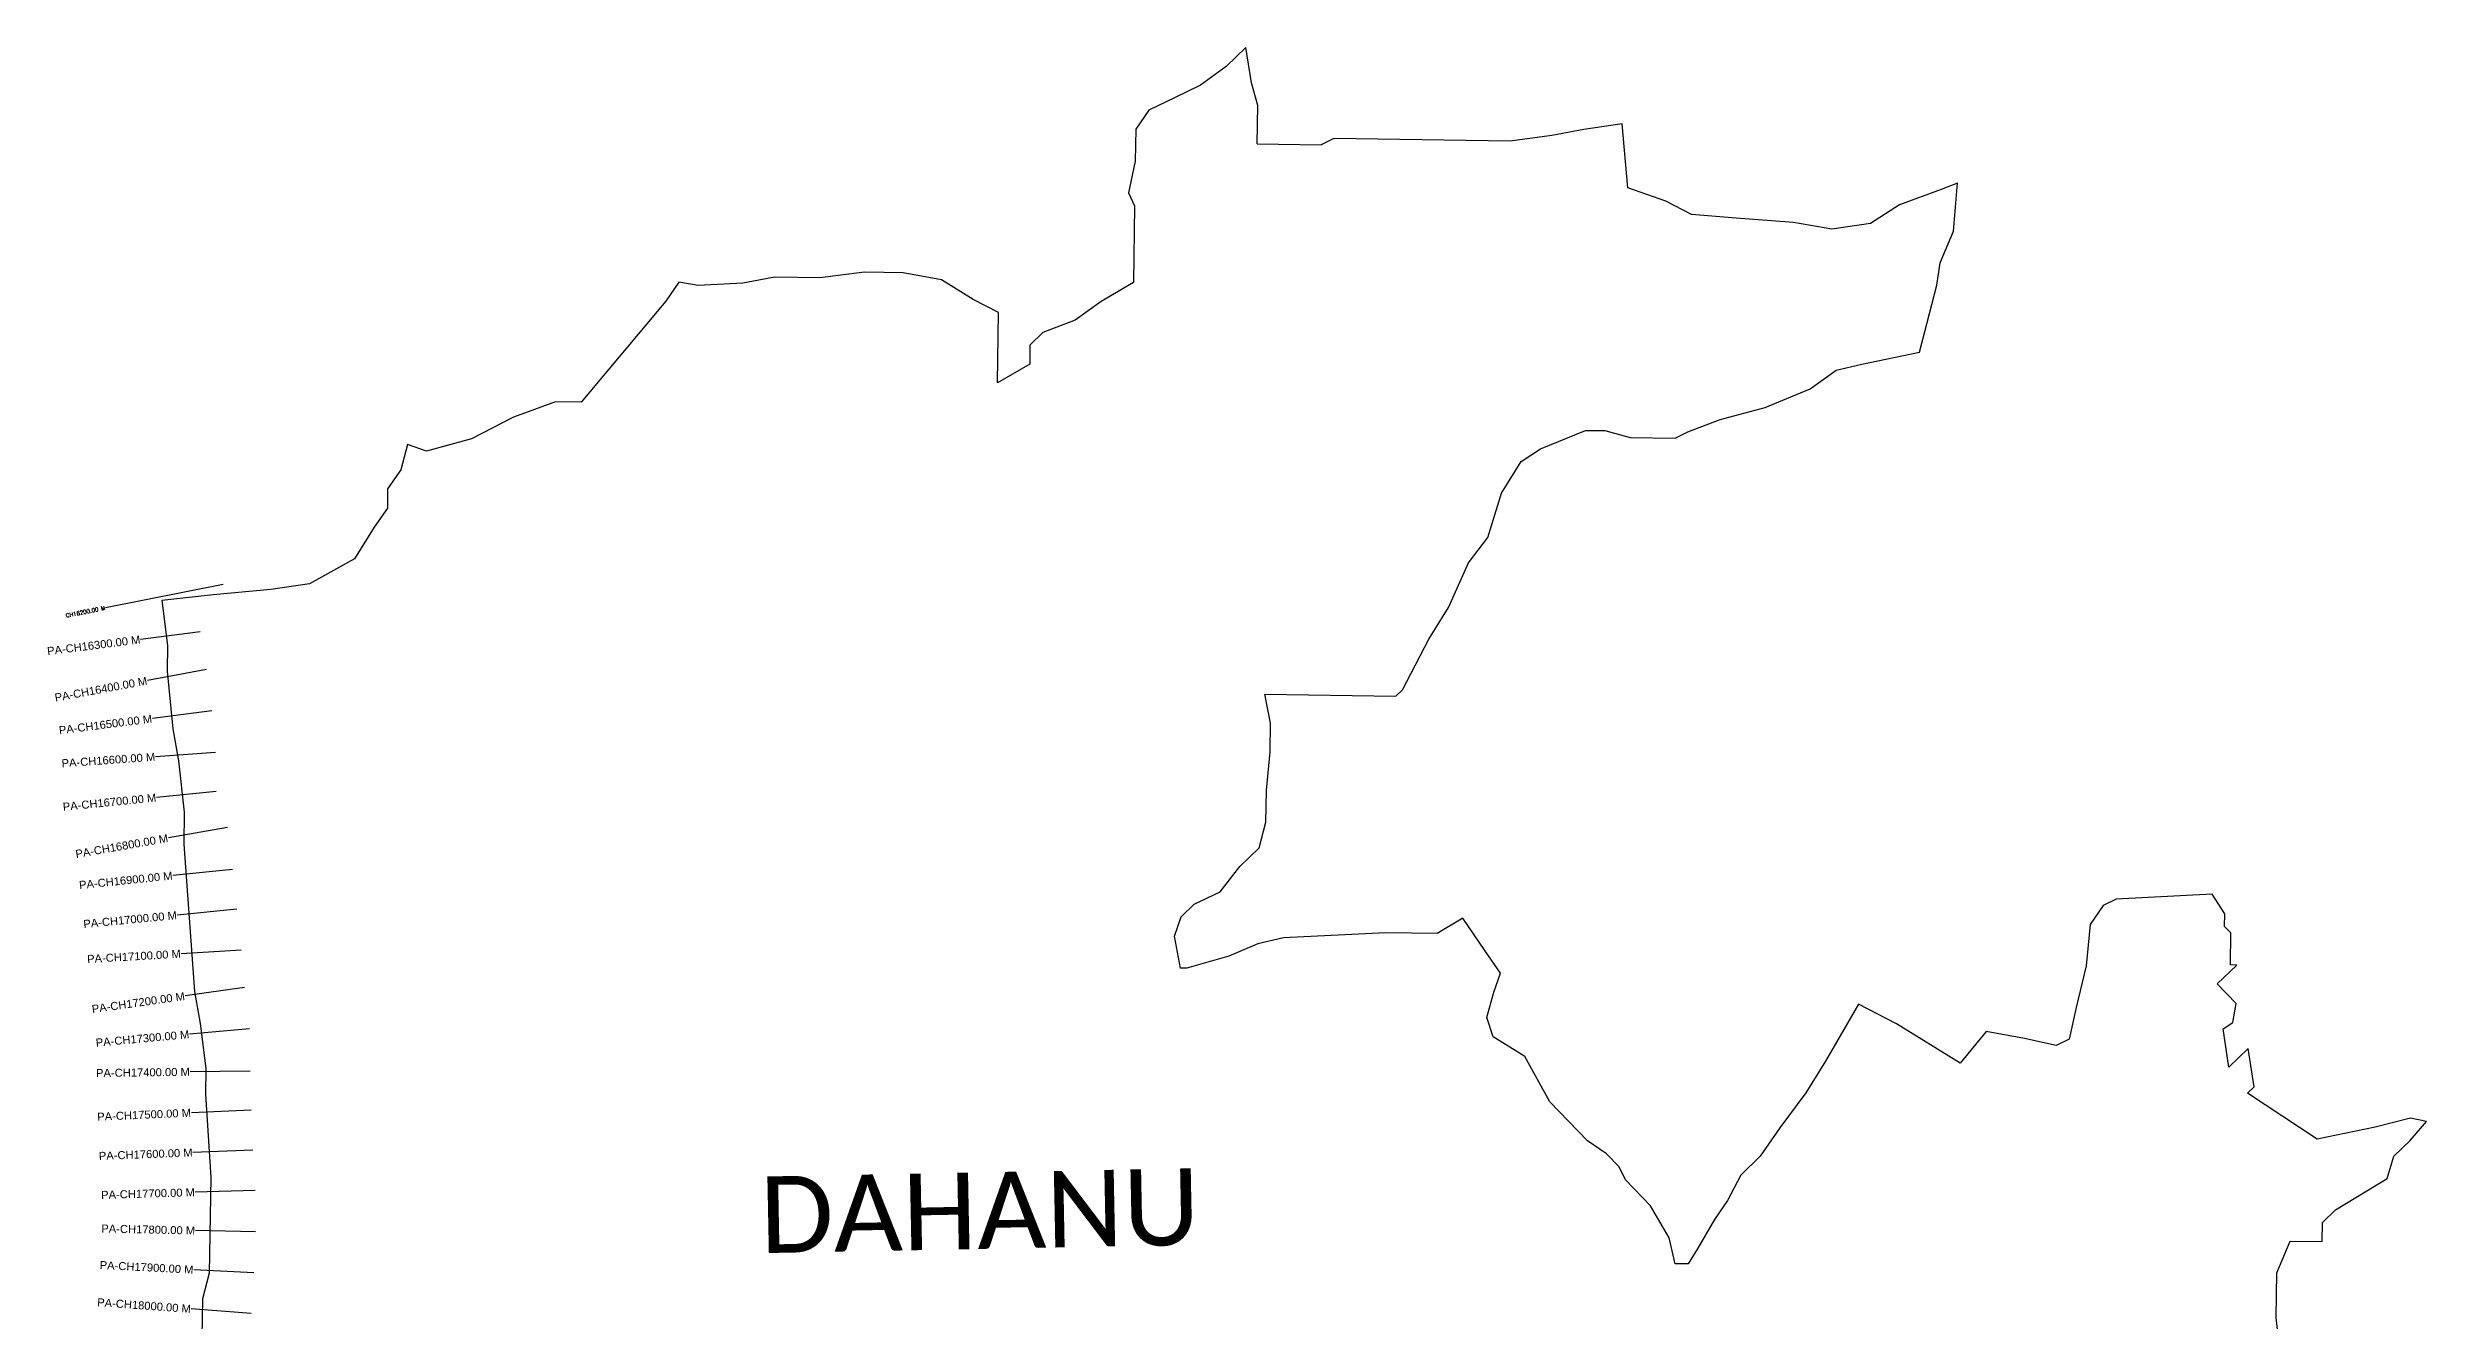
# Model space of a CAD drawing. Header units: metres. Extents: x 260794 to 267165, y 2208696 to 2215152.
# Drawn here: x 261219 to 267165, y 2211969 to 2215152 of the extents above; entities that cross this region are included whole.
import ezdxf
from ezdxf.enums import TextEntityAlignment as Align

# ---------------------------------------------------------------- set-up
doc = ezdxf.new("R2010")
doc.units = ezdxf.units.M
for name, color, linetype in [('CS', 134, 'Continuous'), ('CSMark', 6, 'Continuous'), ('village', 3, 'Continuous'), ('VILLAGE NAME', 250, 'Continuous')]:
    doc.layers.add(name, color=color, linetype=linetype)
doc.styles.add('DynamicDimensions', font='arial.ttf')
doc.styles.get("Standard").update_dxf_attribs({"font": 'simplex.shx'})

msp = doc.modelspace()

# ---------------------------------------------------------------- linework, layer by layer
at = {"color": 6, "flags": 128}
msp.add_lwpolyline([(264242.3, 2214911.1), (264402.3, 2214908.6)], dxfattribs=at)
at = {"layer": 'CS'}
for p, q in [((261658.3, 2213809.4), (261364, 2213751)), ((261600.8, 2213690.8), (261452, 2213672)), ((261616.4, 2213596.5), (261468.9, 2213569.1)), ((261630.2, 2213493.1), (261481.3, 2213474.3)), ((261638.9, 2213389.4), (261489.3, 2213378.8)), ((261641.1, 2213291.7), (261491.8, 2213276.8)), ((261668.9, 2213201.6), (261521.2, 2213175.8)), ((261681.6, 2213097.1), (261532.4, 2213081.8)), ((261692.6, 2212997.3), (261543.3, 2212982.9)), ((261703, 2212894.9), (261553.3, 2212886.3)), ((261711.8, 2212801.6), (261563.2, 2212780.6)), ((261723.7, 2212698.6), (261574.3, 2212685)), ((261725.9, 2212593), (261575.9, 2212591)), ((261728.6, 2212495.3), (261578.7, 2212488.8)), ((261732.7, 2212394.9), (261582.8, 2212389.4)), ((261738.5, 2212294.5), (261588.6, 2212290.1)), ((261739.1, 2212190.7), (261589.1, 2212194)), ((261734.7, 2212088.6), (261584.9, 2212096.3)), ((261728, 2211987.2), (261578.4, 2211998.1))]:
    msp.add_line(p, q, dxfattribs=at)
at = {"layer": 'village', "color": 6}
for points in [[(264242.3, 2214911.1), (264243.8, 2215007.1), (264228.7, 2215063.3), (264214, 2215151.5), (264165.3, 2215104.3), (264100.6, 2215057.3), (264036.1, 2215026.2), (263971.6, 2214995.2), (263938.9, 2214947.7), (263937.7, 2214867.7), (263920.5, 2214788), (263936, 2214755.8), (263933, 2214563.8), (263852.3, 2214517.1), (263787.6, 2214470.1), (263707.2, 2214439.3), (263674.7, 2214407.8), (263673.9, 2214359.8), (263593.2, 2214313), (263595.9, 2214489), (263532.4, 2214522), (263453.2, 2214571.2), (263357.5, 2214588.6), (263261.5, 2214590.1), (263149.3, 2214575.8), (263037.3, 2214577.5), (262957.1, 2214562.8), (262845, 2214556.5), (262797.2, 2214565.2), (262764.4, 2214517.7), (262552.6, 2214264.9), (262488.6, 2214265.9), (262384, 2214227.5), (262279.2, 2214173.1), (262166.8, 2214142.8), (262119, 2214159.6), (262102, 2214095.8), (262069.3, 2214048.4), (262068.6, 2214000.4), (262035.9, 2213952.9), (261986.7, 2213873.6), (261873.7, 2213811.3), (261777.5, 2213796.8), (261633.3, 2213783), (261505.1, 2213769), (261519.4, 2213656.8), (261518.4, 2213592.8), (261532.2, 2213448.6), (261547, 2213368.4), (261561, 2213240.2), (261559.8, 2213160.2), (261586.2, 2212791.8), (261600.9, 2212711.6), (261615.2, 2212599.4), (261614.3, 2212535.4), (261627.1, 2212327.2), (261623.4, 2212087.3), (261606.5, 2212023.5), (261605, 2211927.6)], [(266803.4, 2211848.2), (266789.3, 2211976.4), (266791, 2212088.4), (266824.2, 2212167.9), (266904.2, 2212166.6), (266905, 2212214.6), (266937.4, 2212246.1), (267066.6, 2212324.2), (267083.4, 2212379.9), (267124, 2212419.3), (267164.8, 2212466.6), (267124.9, 2212475.3), (267036.6, 2212452.6), (266892.1, 2212422.8), (266717.9, 2212537.5), (266734.1, 2212553.2), (266719.6, 2212649.4), (266670.9, 2212602.2), (266656.4, 2212698.4), (266680.6, 2212714), (266689.3, 2212761.9), (266642.1, 2212810.6), (266690.8, 2212857.9), (266674.8, 2212858.1), (266676, 2212938.1), (266660.3, 2212954.3), (266660.8, 2212986.3), (266629.5, 2213034.8), (266389.3, 2213022.5), (266357.1, 2213006.9), (266324.4, 2212959.4), (266314.8, 2212855.6), (266289.2, 2212752), (266272, 2212672.3), (266239.7, 2212656.7), (266160, 2212674), (266064.3, 2212691.4), (265999.1, 2212612.4), (265840.6, 2212710.8), (265745.4, 2212760.3), (265663.2, 2212617.6), (265614, 2212538.3), (265548.7, 2212451.3), (265499.6, 2212380.1), (265450.9, 2212332.9), (265417.9, 2212269.3), (265385.2, 2212221.8), (265344.1, 2212150.5), (265319.5, 2212110.8), (265287.5, 2212111.3), (265272.5, 2212175.6), (265225.7, 2212256.3), (265162.7, 2212321.2), (265147.2, 2212353.5), (265115.7, 2212386), (265068.2, 2212418.6), (265021, 2212467.4), (264973.7, 2212516.1), (264911.4, 2212629), (264832.2, 2212678.2), (264816.9, 2212726.5), (264833.9, 2212790.2), (264850.6, 2212838), (264811.5, 2212894.6), (264756.7, 2212975.4), (264692.1, 2212936.4), (264564.2, 2212938.3), (264308, 2212926.2), (264243.8, 2212911.2), (264171.3, 2212880.3), (264066.9, 2212849.9), (264050.9, 2212850.2), (264036.1, 2212930.4), (264052.8, 2212978.1), (264085.3, 2213009.7), (264149.8, 2213040.6), (264198.8, 2213103.9), (264247.5, 2213151.1), (264264.4, 2213214.9), (264265.6, 2213294.8), (264275.1, 2213390.7), (264276.2, 2213462.7), (264261.3, 2213534.9), (264589.2, 2213529.9), (264605.5, 2213545.6), (264671.4, 2213672.6), (264720.6, 2213751.9), (264770.3, 2213863.1), (264819.3, 2213926.4), (264852.9, 2214037.9), (264902.1, 2214117.1), (264950.6, 2214148.3), (265063.3, 2214194.6), (265111.3, 2214193.9), (265175.1, 2214176.9), (265287, 2214175.2), (265319.2, 2214190.7), (265399.7, 2214221.5), (265512.1, 2214251.8), (265624.9, 2214298), (265689.6, 2214345), (265753.8, 2214360), (265898.2, 2214389.9), (265940.8, 2214557.2), (265949.6, 2214613), (265982.9, 2214692.5), (265992.7, 2214812.4), (265952.4, 2214797), (265847.9, 2214758.6), (265775.2, 2214711.7), (265679, 2214697.2), (265583.2, 2214714.6), (265439.4, 2214724.8), (265327.6, 2214734.6), (265264, 2214767.5), (265168.6, 2214801), (265155, 2214961.2), (265058.8, 2214946.6), (264978.6, 2214931.8), (264874.4, 2214917.5), (264434.5, 2214924.2), (264402.3, 2214908.6)]]:
    msp.add_lwpolyline(points, dxfattribs=at)

# ---------------------------------------------------------------- texts
at = {"layer": 'CSMark'}
msp.add_text('CH16200.00 M', height=10, rotation=11.23151, dxfattribs=at).set_placement((261363, 2213750.8), align=Align.MIDDLE_RIGHT)
at = {"layer": 'CSMark', "style": 'DynamicDimensions'}
for s, rotation, p in [('PA-CH16300.00 M', 7.21033, (261451, 2213671.9)), ('PA-CH16400.00 M', 10.52642, (261467.9, 2213568.9)), ('PA-CH16500.00 M', 7.21509, (261480.3, 2213474.1)), ('PA-CH16600.00 M', 4.05744, (261488.3, 2213378.7)), ('PA-CH16700.00 M', 5.73324, (261490.8, 2213276.7)), ('PA-CH16800.00 M', 9.93003, (261520.2, 2213175.6)), ('PA-CH16900.00 M', 5.85122, (261531.4, 2213081.7)), ('PA-CH17000.00 M', 5.48915, (261542.3, 2212982.8)), ('PA-CH17100.00 M', 3.26316, (261552.3, 2212886.3)), ('PA-CH17200.00 M', 8.04231, (261562.2, 2212780.5)), ('PA-CH17300.00 M', 5.18267, (261573.3, 2212685)), ('PA-CH17400.00 M', 0.74263, (261574.9, 2212591)), ('PA-CH17500.00 M', 2.47841, (261577.7, 2212488.8)), ('PA-CH17600.00 M', 2.11025, (261581.8, 2212389.3)), ('PA-CH17700.00 M', 1.68418, (261587.6, 2212290.1)), ('PA-CH17800.00 M', 358.71147, (261588.1, 2212194.1)), ('PA-CH17900.00 M', 357.08256, (261583.9, 2212096.3)), ('PA-CH18000.00 M', 355.82179, (261577.4, 2211998.2))]:
    msp.add_text(s, height=20, rotation=rotation, dxfattribs=at).set_placement(p, align=Align.MIDDLE_RIGHT)
at = {"layer": 'VILLAGE NAME', "insert": (262998.1, 2212329), "char_height": 191.456, "attachment_point": 1, "rotation": 1.10283}
msp.add_mtext_dynamic_manual_height_columns('{\\fCalibri|b0|i0|c0|p34;DAHANU}', width=161.46, gutter_width=957.3, heights=[0], dxfattribs=at)

doc.saveas('drawing.dxf')
